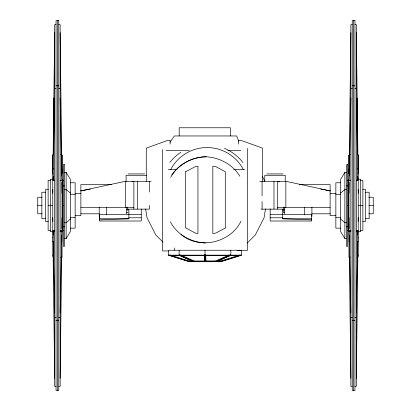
<?xml version="1.0" encoding="UTF-8"?>
<svg xmlns="http://www.w3.org/2000/svg" width="411" height="411" viewBox="0 0 411 411"><rect width="100%" height="100%" fill="white"/><g stroke="black" fill="none" stroke-linecap="round" stroke-linejoin="round"><path stroke-width="0.62" d="M270.166 209.04L270.166 221.005L311.692 221.005L311.692 214.573L270.166 214.568M311.692 219.89L282.47 218.77L282.475 209.81L284.587 209.81L282.475 209.81M52.824 179.211L52.906 172.718M53.127 154.885L54.673 32.618M60.134 378.3L61.665 256.818M61.85 242.053L61.984 231.706M349.016 179.211L349.15 168.864M349.319 154.885L350.866 32.618M356.327 378.3L357.873 255.534M358.104 237.558L358.176 231.706M52.747 193.273L52.814 189.481M52.998 180.537L54.673 98.101M60.134 312.817L61.681 235.601M61.85 228.465L62.061 217.645M348.939 193.273L349.15 182.453M349.309 175.959L350.866 98.101M356.327 312.817L357.981 230.468M358.187 221.437L358.253 217.645M204.308 261.488L204.375 254.856L204.308 261.488L194.079 261.488L180.29 255.375L180.357 254.856M194.079 261.488L194.146 260.97L180.932 255.113M265.48 208.891L264.078 217.763L255.334 234.917L247.165 243.086M169.543 255.411L179.371 255.411L193 261.453L188.824 261.453L169.543 255.411L169.702 254.892M179.371 255.411L179.53 254.892M188.824 261.453L188.983 260.939L192.569 260.939M170.642 177.382C177.403 164.785 191.454 157.362 205.541 156.745C219.304 157.315 232.672 164.39 239.88 176.237M241 221.2C230.622 242.716 199.438 250.083 180.897 234.429M64.501 238.57L66.14 238.57L70.507 231.301L70.507 179.617L66.14 172.348L64.501 172.348M346.499 172.348L344.86 172.348L340.493 179.617L340.493 231.301L344.86 238.57L346.499 238.57M171.813 174.983C179.309 163.902 192.78 156.683 206.194 156.853M170.072 142.16L174.408 135.959L236.613 135.959L238.873 141.168M70.507 218.94L66.14 222.736L64.501 222.736M340.493 193.098L344.86 189.625L346.499 189.625M205.726 260.928L215.785 260.928L229.384 254.902L229.451 255.416L215.852 261.447L205.793 261.447L205.726 254.902L205.793 261.447M216.073 261.709L230.848 255.154L230.848 250.242M240.548 255.385L230.628 255.385L216.874 261.478L221.097 261.478L240.548 255.385L240.384 254.866M217.316 260.964L220.933 260.964L239.777 255.056M84.697 190.355L80.88 190.848L125.463 181.297L151.15 181.297M80.88 190.848L90.343 189.142M131.977 181.636L133.873 181.297L133.873 209.142M141.266 209.04L141.266 221.005L99.441 221.005L99.441 219.89L128.869 218.77L128.869 217.784L141.266 217.784M56.04 24.665L54.673 24.665L54.673 386.304L56.04 386.304M58.768 24.665L60.134 24.665L60.134 386.304L58.768 386.304M352.232 24.665L350.866 24.665L350.866 386.304L352.232 386.304M354.96 24.665L356.327 24.665L356.327 386.304L354.96 386.304M56.04 85.796L58.768 85.796M352.232 85.796L354.96 85.796M54.673 88.689L56.04 88.689M58.768 88.689L60.134 88.689M350.866 88.689L352.232 88.689M354.96 88.689L356.327 88.689M166.018 150.426L189.194 150.426M227.9 150.426L240.861 150.426M60.771 154.685L62.046 154.685L62.046 257.445L60.771 257.445M350.229 154.685L348.954 154.685L348.954 257.445L350.229 257.445M52.762 168.926L53.584 168.926M357.416 168.926L358.238 168.926M168.315 169.486L177.11 169.486M233.787 169.486L244.514 169.486M128.15 173.925L144.626 173.925M266.831 173.925L283.189 173.925M146.681 175.292L126.095 175.292L126.095 181.477M53.379 179.217L50.306 179.217L50.306 231.701L53.379 231.701M357.621 179.217L360.694 179.217L360.694 231.701L357.621 231.701M54.673 180.229L52.762 180.229L52.762 230.689L54.673 230.689M60.134 180.229L62.046 180.229M348.954 180.229L350.866 180.229M356.327 180.229L358.238 180.229L358.238 230.689L356.327 230.689M50.306 180.372L48.123 180.372L48.123 230.545L50.306 230.545M62.59 180.372L63.407 180.372M347.593 180.372L348.41 180.372M360.694 180.372L362.877 180.372L362.877 230.545L360.694 230.545M259.773 181.297L285.856 181.297L330.12 190.848L326.334 190.355M70.507 182.767L75.146 182.767L75.146 228.151L70.507 228.151M340.493 182.767L335.854 182.767L335.854 228.151L340.493 228.151M111.669 184.57L80.88 184.57L80.88 215.636L75.146 215.636M299.552 184.57L330.12 184.57L330.12 215.636L335.854 215.636M63.407 185.926L64.501 185.926M346.499 185.926L347.593 185.926M48.215 189.255L45.667 189.255L45.667 221.663L48.215 221.663M362.785 189.255L365.333 189.255L365.333 221.663L362.785 221.663M64.501 189.625L66.14 189.625L70.507 193.098M45.667 192.235L41.845 192.235L41.845 218.683L45.667 218.683M365.333 192.235L369.155 192.235L369.155 218.683L365.333 218.683M75.146 193.689L80.88 193.689M330.12 193.689L335.854 193.689M70.507 194.603L75.146 194.603M335.854 194.603L340.493 194.603M42.117 197.234L37.75 197.234L37.75 213.787L42.117 213.787M368.883 197.234L373.25 197.234L373.25 213.787L368.883 213.787M37.75 205.51L42.117 205.51M48.123 205.459L52.762 205.459M62.59 205.459L63.407 205.459M347.593 205.459L348.41 205.459M358.238 205.459L362.877 205.459M368.883 205.51L373.25 205.51M80.88 207.504L133.873 207.504M277.507 207.504L330.12 207.504M260.928 209.142L283.765 209.142L283.765 207.504M128.869 209.81L126.742 209.81L128.869 209.81L128.869 218.77L99.441 218.775M126.716 212.415L128.093 212.415M284.612 212.415L283.246 212.415L283.246 209.297M80.88 213.787L99.226 213.787M311.908 213.787L330.12 213.787M141.266 214.568L99.441 214.573L99.441 219.906M70.507 217.301L75.146 217.301M335.854 217.301L340.493 217.301M270.166 217.784L282.47 217.784M282.47 218.77L311.692 218.775M346.499 222.736L344.86 222.736L340.493 218.94M63.407 226.769L64.501 226.769M346.499 226.769L347.593 226.769M62.59 230.545L63.407 230.545M347.593 230.545L348.41 230.545M60.134 230.689L62.046 230.689M348.954 230.689L350.866 230.689M53.584 231.357L54.673 231.357M60.134 231.357L62.046 231.357M348.954 231.357L350.866 231.357M356.327 231.357L357.416 231.357M52.762 241.791L53.584 241.791M357.416 241.791L358.238 241.791M168.705 250.242L241.704 250.242M237.44 250.453L247.324 250.453L247.324 148.402M168.757 250.946L162.576 250.946L162.576 149.532M168.263 255.154L241.704 255.154M180.29 255.375L204.308 255.375M205.793 255.416L229.451 255.416M52.762 256.032L53.584 256.032M357.416 256.032L358.238 256.032M194.146 260.97L204.375 260.97M54.673 317.462L56.04 317.462M58.768 317.462L60.134 317.462M350.866 317.462L352.232 317.462M354.96 317.462L356.327 317.462M56.04 320.292L58.768 320.292M352.232 320.292L354.96 320.292M205.541 242.983C191.274 242.351 176.93 234.722 170.36 221.776M279.388 181.636L277.507 181.297L277.507 209.142M320.724 189.142L330.12 190.848M170.308 255.082L188.983 260.939M193.9 261.709L179.119 255.154L179.119 250.242M163.033 242.177L155.769 234.917L147.03 217.763L145.628 208.891M262.326 176.304L264.078 179.735L264.376 181.636M230.463 254.866L230.628 255.385M220.984 260.939L221.149 261.453M220.933 260.964L221.097 261.478M215.785 260.928L215.852 261.447M356.327 98.101L357.981 180.45M358.187 189.481L358.253 193.273M348.939 217.645L349.15 228.465M349.319 235.601L350.866 312.817M60.134 98.101L61.691 175.959M61.85 182.453L62.061 193.273M52.747 217.645L52.814 221.437M52.998 230.381L54.673 312.817M356.327 32.618L357.873 154.885M358.094 172.718L358.176 179.211M349.016 231.706L349.15 242.053M349.335 256.818L350.866 378.3M60.134 32.618L61.681 154.885M61.85 168.864L61.984 179.211M52.824 231.706L52.896 237.558M53.127 255.534L54.673 378.3M358.32 155.183L358.32 173.637M358.238 154.685L358.238 173.139M358.238 237.579L358.238 256.171M357.416 98.101L357.416 147.59M357.416 176.463L357.416 180.229M357.416 230.689L357.416 235.077M357.416 241.272L357.416 257.445M353.599 20.55L353.599 390.45M348.872 155.183L348.872 173.637M348.41 179.217L348.41 231.701M344.86 172.348L344.86 238.57M311.908 207.365L311.908 216.381M304.695 207.365L304.695 214.871M285.856 181.297L285.856 207.504M285.229 181.477L285.229 175.292L264.792 175.292L264.792 181.477M284.587 207.052L284.587 213.787M273.983 181.297L273.983 209.142M262.48 181.297L262.48 148.135L240.892 140.326L238.611 140.326L238.611 144.117M262.079 181.297L262.079 195.852M262.079 201.544L262.079 209.142M241.56 250.242L241.56 255.154L220.666 261.709L189.307 261.709L168.407 255.154L168.407 250.854M230.396 135.959L230.396 127.77L179.181 127.77L179.181 135.959M204.986 250.242L204.986 261.709M174.315 247.925L174.315 250.33M170.144 144.117L170.144 140.326L167.863 140.326L146.275 148.135L146.275 181.297M149.409 181.297L149.409 192.055M149.409 205.346L149.409 209.142L127.569 209.142L127.569 207.504M137.418 181.297L137.418 209.142M126.742 207.052L126.742 213.787M125.463 181.297L125.463 207.504M106.485 207.365L106.485 214.871M99.441 215.066L99.441 216.186M99.441 216.72L99.441 217.82M99.226 207.365L99.226 216.381M66.14 172.348L66.14 238.57M62.59 179.217L62.59 231.701M62.128 155.183L62.128 173.637M57.401 20.55L57.401 390.45M53.584 98.101L53.584 147.59M53.584 176.463L53.584 180.229M53.584 230.689L53.584 235.077M53.584 241.272L53.584 257.445M52.762 154.685L52.762 173.139M52.762 237.579L52.762 256.171M52.68 155.183L52.68 173.637M170.745 169.486A40.992 40.992 0 0 1 243.338 169.486M169.835 162.432A46.397 46.397 0 0 1 180.84 152.301M224.488 148.33A46.397 46.397 0 0 1 242.891 162.432M185.849 171.639L185.5 172.009L185.5 227.72L195.189 233.042L197.948 233.494L197.948 166.229L195.189 166.686L185.849 171.639M225.279 228.033L215.893 233.042L212.831 233.546L212.831 166.183L215.893 166.686L225.279 171.69L225.279 228.033M58.768 20.55L56.04 20.55L56.04 390.45L58.768 390.45L58.768 20.55M354.96 20.55L352.232 20.55L352.232 390.45L354.96 390.45L354.96 20.55M64.501 164.616L63.407 164.616L63.407 246.302L64.501 246.302L64.501 164.616M347.593 164.616L346.499 164.616L346.499 246.302L347.593 246.302L347.593 164.616"/></g></svg>
